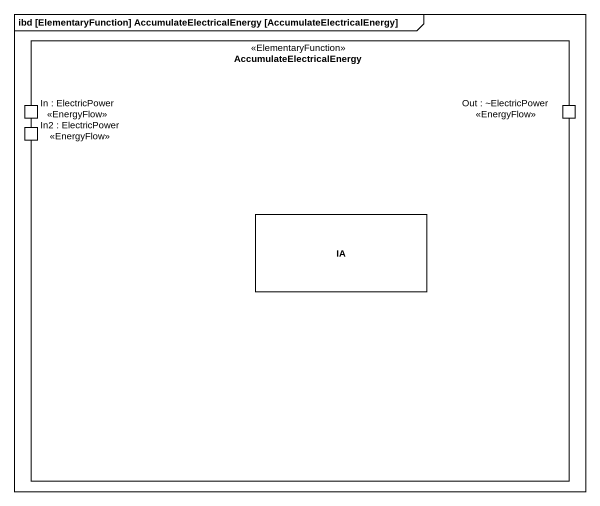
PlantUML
@startuml
mainframe ibd [ElementaryFunction] AccumulateElectricalEnergy [AccumulateElectricalEnergy]
rectangle AccumulateElectricalEnergy <<ElementaryFunction>> {
  port "In : ElectricPower <<EnergyFlow>>" as In_ElectricPower_EnergyFlow
  port "In2 : ElectricPower <<EnergyFlow>>" as In2_ElectricPower_EnergyFlow
  port "Out : ~ElectricPower <<EnergyFlow>>" as Out_ElectricPower_EnergyFlow
  rectangle IA
}
@enduml
